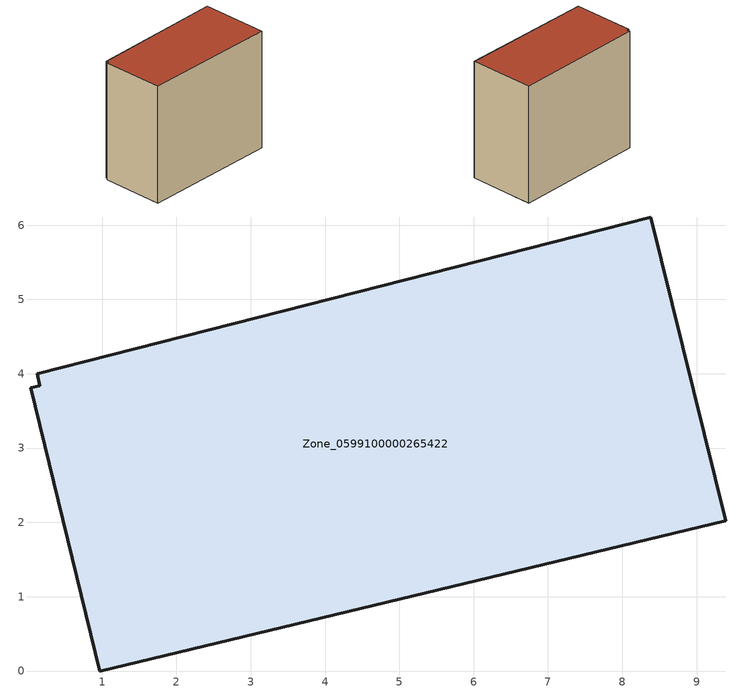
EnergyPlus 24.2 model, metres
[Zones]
Zone_0599100000265422
 floor ground (C_G): 0.04,3.81 0.16,3.84 0.12,4 8.38,6.11 9.39,2.02 0.97,0 z0
 wall outside (C_F): 9.39,2.02 8.38,6.11 0.12,4 0.16,3.84 0.04,3.81 0.97,0 9.39,2.02 z0:7.64
 roof outside (C_R): 0.16,3.84 0.04,3.81 0.97,0 9.39,2.02 8.38,6.11 0.12,4 z7.64
[BUILDING]
Pand.0599100000265422: North Axis=0; Terrain=City; Loads Convergence Tolerance Value=0.04; Temperature Convergence Tolerance Value=0.4; Solar Distribution=FullExterior; Maximum Number of Warmup Days=25; Minimum Number of Warmup Days=1
[Site:Location]
Rotterdam.The.Hague.AP_ZH_NLD Design_Conditions: Latitude=51.96; Longitude=4.45; Time Zone=1; Elevation=-4.5
[SITE:GROUNDTEMPERATURE:BUILDINGSURFACE]
18, 18, 18, 18, 18, 18, 18, 18, 18, 18, 18, 18
[MATERIAL] Thermal Absorptance=0.9; Solar Absorptance=0.7; Visible Absorptance=0.7
Name | Roughness | Thickness | Conductivity | Density | Specific Heat
G.TI.1946 | MediumSmooth | 0.15 | 1 | 540 | 1210
F.TI.1946 | Rough | 0.3 | 0.857143 | 1920 | 840
R.TI.1946 | MediumRough | 0.2 | 0.1 | 1500 | 1000
[CONSTRUCTION]
C_G: G.TI.1946
C_F: F.TI.1946
C_R: R.TI.1946
[ZONE]
Zone_0599100000265422: Type=1; Multiplier=1; Ceiling Height=Autocalculate; Volume=Autocalculate; Floor Area=autocalculate; Part of Total Floor Area=Yes
[ZONEINFILTRATION:DESIGNFLOWRATE]
Infil_Zone_0599100000265422: Zone or ZoneList or Space or SpaceList=Zone_0599100000265422; Schedule=AlwaysOn; Design Flow Rate Calculation Method=Flow/Area; Flow Rate per Floor Area=0.003; Constant Term Coefficient=1; Temperature Term Coefficient=0; Velocity Term Coefficient=0; Velocity Squared Term Coefficient=0
[HVACTEMPLATE:ZONE:IDEALLOADSAIRSYSTEM]
Zone_0599100000265422: Maximum Heating Supply Air Temperature=50; Minimum Cooling Supply Air Temperature=13; Maximum Heating Supply Air Humidity Ratio=0.0156; Minimum Cooling Supply Air Humidity Ratio=0.0077; Heating Limit=NoLimit; Cooling Limit=NoLimit; Dehumidification Control Type=ConstantSensibleHeatRatio; Cooling Sensible Heat Ratio=0.7; Dehumidification Setpoint=60; Humidification Control Type=None; Humidification Setpoint=30; Outdoor Air Method=None; Outdoor Air Flow Rate per Person=0.00944; Outdoor Air Flow Rate per Zone Floor Area=0; Outdoor Air Flow Rate per Zone=0; Demand Controlled Ventilation Type=None; Outdoor Air Economizer Type=NoEconomizer; Heat Recovery Type=None; Sensible Heat Recovery Effectiveness=0.7; Latent Heat Recovery Effectiveness=0.65
[ZONECONTROL:THERMOSTAT]
ThermostatControl_Zone_0599100000265422: Zone or ZoneList=Zone_0599100000265422; Control Type Schedule=DualSetpointControlType; Control 1=Thermostat_Zone_0599100000265422; Temperature Difference Between Cutout And Setpoint=0
[THERMOSTATSETPOINT:DUALSETPOINT]
Thermostat_Zone_0599100000265422: Heating Setpoint Temperature Schedule=HeatingSetpoint_Zone_0599100000265422; Cooling Setpoint Temperature Schedule=CoolingSetpoint_Zone_0599100000265422
[SCHEDULE:COMPACT]
HeatingSetpoint_Zone_0599100000265422: Through: 12/31, For: AllDays, Until: 24:00, 21
CoolingSetpoint_Zone_0599100000265422: Through: 12/31, For: AllDays, Until: 24:00, 24
DualSetpointControlType: Through: 12/31, For: AllDays, Until: 24:00, 4
AlwaysOn: Through: 12/31, For: AllDays, Until: 24:00, 1
